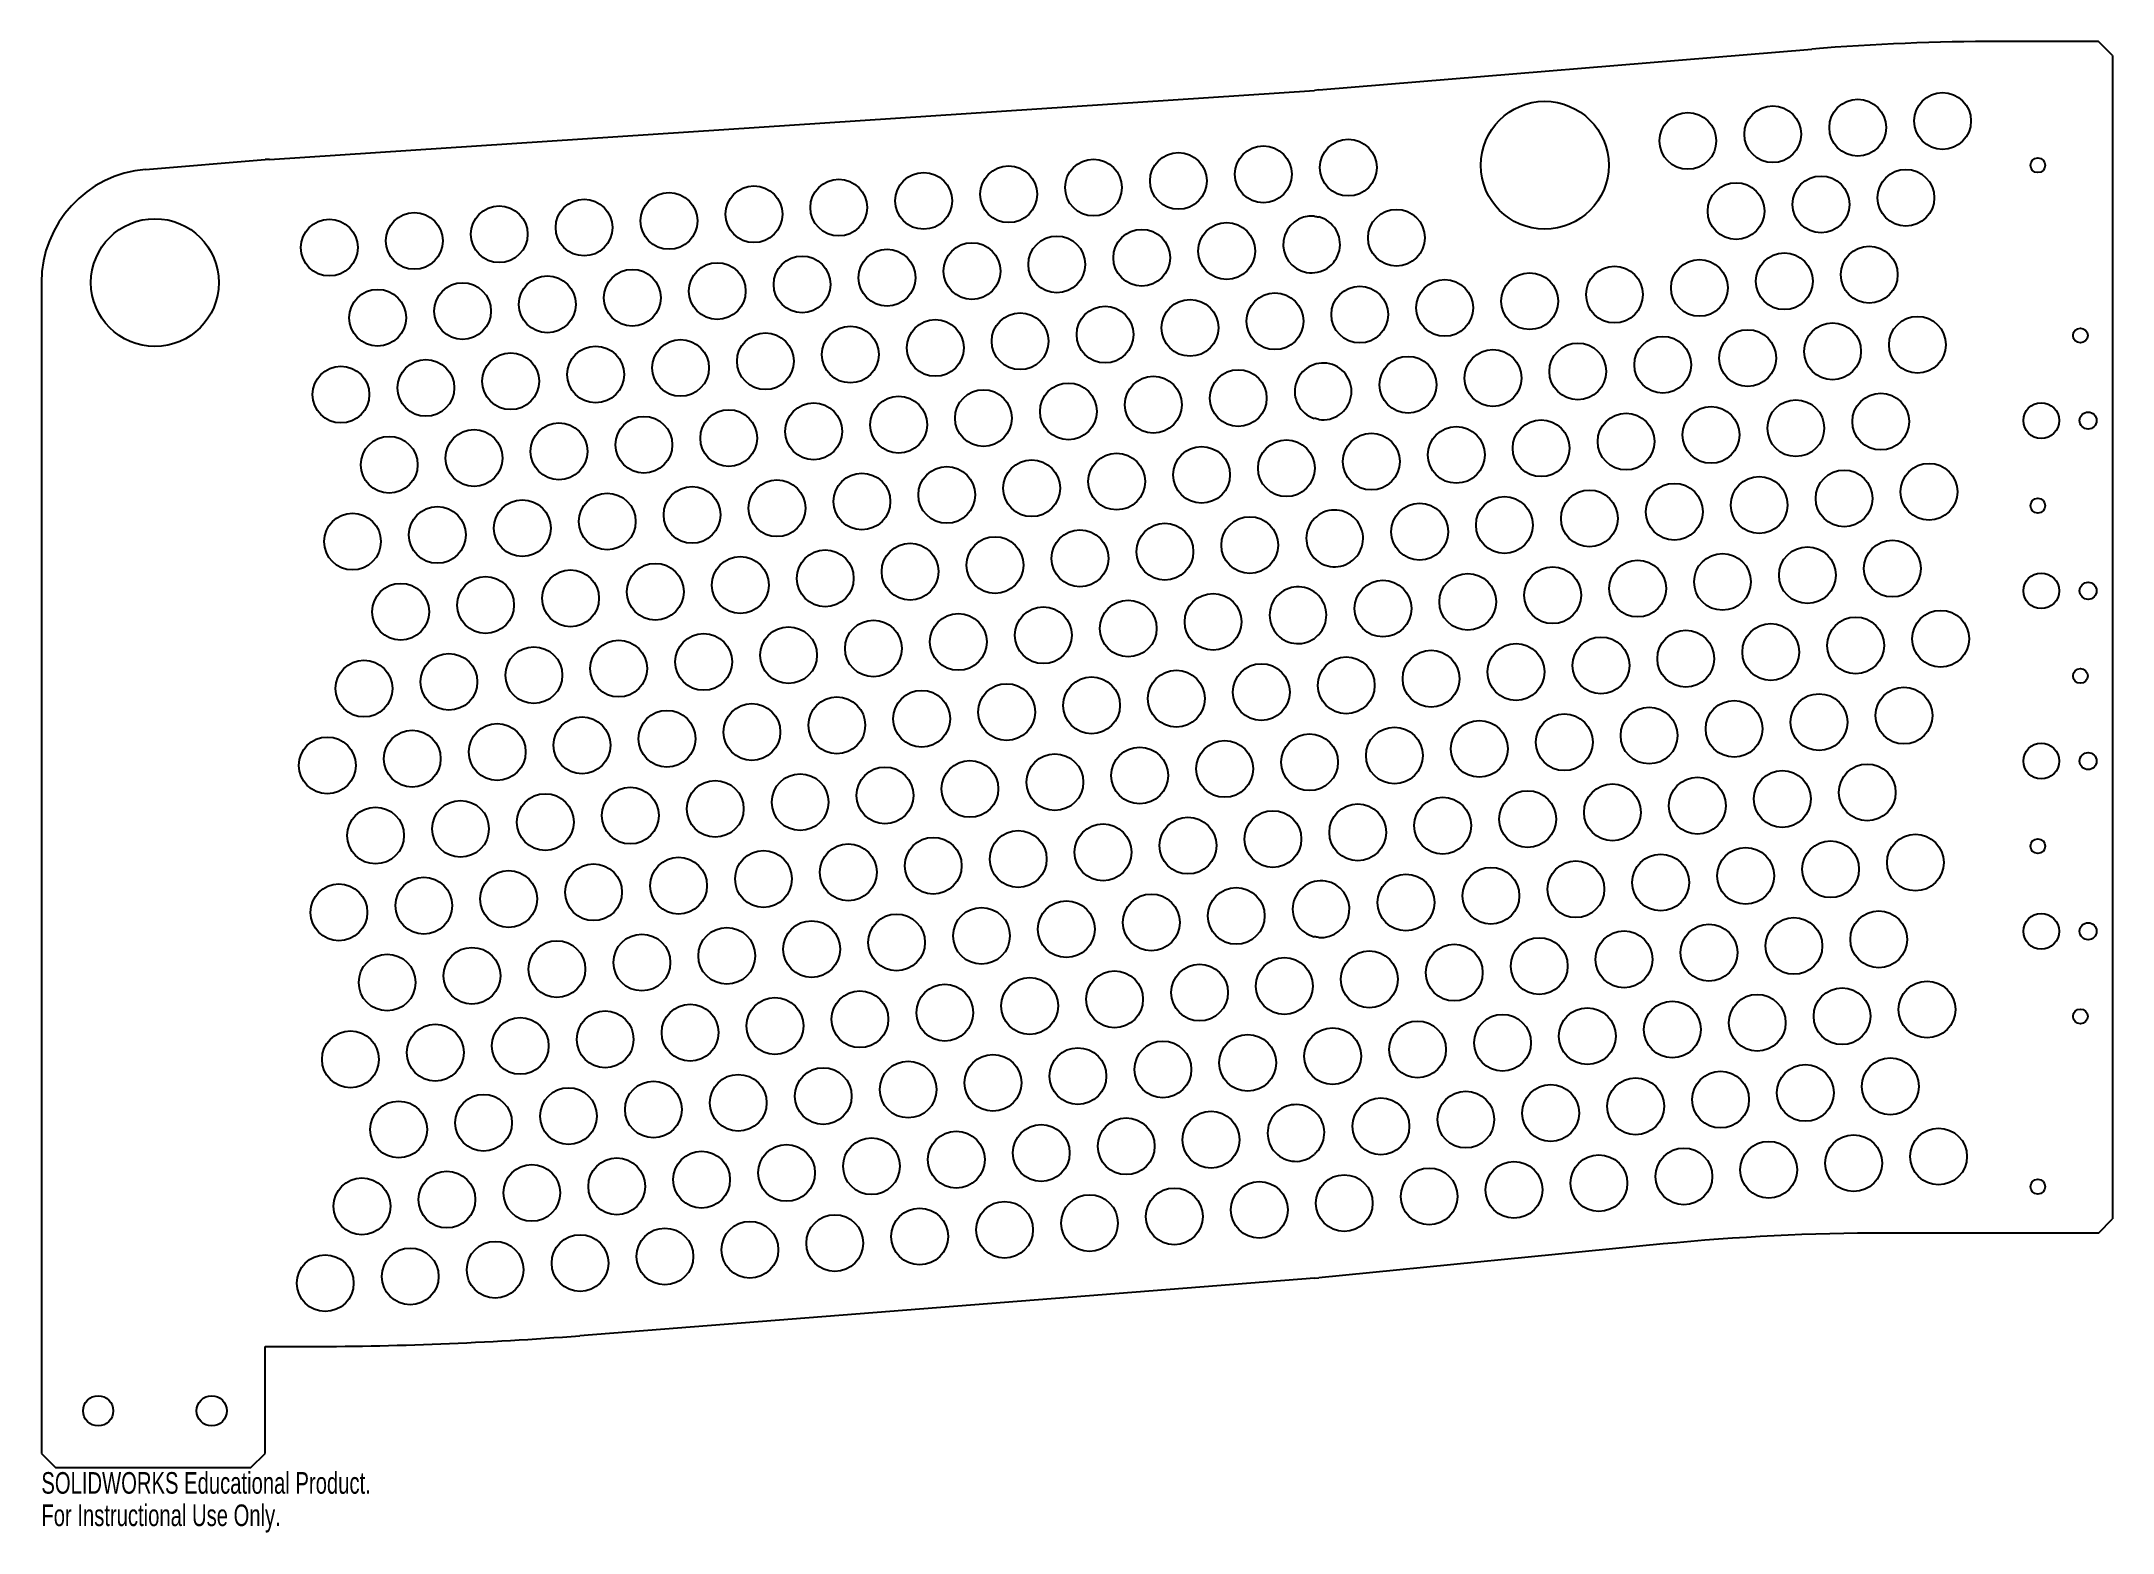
# Model space of a CAD drawing. Header units: inches. Extents: x -0.4 to 17.9, y -1.6 to 11.5.
import ezdxf

# ---------------------------------------------------------------- set-up
doc = ezdxf.new("R2010")
doc.units = ezdxf.units.IN
doc.header["$MEASUREMENT"] = 0
doc.styles.add('SLDTEXTSTYLE0', font='TXT', dxfattribs={"width": 0.7})

msp = doc.modelspace()

# ---------------------------------------------------------------- linework, layer by layer
at = {"color": 7, "linetype": 'Continuous', "lineweight": 25}
for p, q in [((17.733, 11.5), (16.858, 11.5)), ((17.858, 11.375), (17.733, 11.5)), ((10.868, 11.073), (15.209, 11.432)), ((17.858, 11.375), (17.858, 1.125)), ((1.628, 10.46), (10.829, 11.068)), ((10.868, 11.073), (10.829, 11.068)), ((0.537, 10.372), (1.589, 10.459)), ((1.628, 10.46), (1.589, 10.459)), ((-0.381, 9.375), (-0.381, -0.941)), ((17.733, 1), (17.858, 1.125)), ((17.733, 1), (15.858, 1)), ((13.901, 0.904), (10.868, 0.606)), ((10.829, 0.604), (4.362, 0.096)), ((10.829, 0.604), (10.868, 0.606)), ((1.589, 0), (1.91, 0)), ((1.589, -0.941), (1.589, 0)), ((-0.381, -0.941), (-0.256, -1.066)), ((-0.256, -1.066), (1.464, -1.066)), ((1.464, -1.066), (1.589, -0.941))]:
    msp.add_line(p, q, dxfattribs=at)
for centre, radius in [((12.858, 10.409), 0.563), ((15.614, 10.74), 0.25), ((16.361, 10.799), 0.25), ((14.118, 10.623), 0.25), ((14.866, 10.682), 0.25), ((10.38, 10.329), 0.25), ((11.128, 10.388), 0.25), ((8.137, 10.153), 0.25), ((8.884, 10.212), 0.25), ((9.632, 10.271), 0.25), ((17.2, 10.409), 0.065), ((5.894, 9.977), 0.25), ((6.641, 10.036), 0.25), ((7.389, 10.095), 0.25), ((14.543, 10.005), 0.25), ((15.291, 10.064), 0.25), ((16.038, 10.122), 0.25), ((3.651, 9.801), 0.25), ((4.398, 9.86), 0.25), ((5.146, 9.918), 0.25), ((0.619, 9.375), 0.563), ((2.155, 9.683), 0.25), ((2.903, 9.742), 0.25), ((10.057, 9.653), 0.25), ((11.552, 9.77), 0.25), ((7.066, 9.418), 0.25), ((7.814, 9.476), 0.25), ((8.561, 9.535), 0.25), ((9.309, 9.594), 0.25), ((15.715, 9.445), 0.25), ((4.823, 9.241), 0.25), ((5.571, 9.3), 0.25), ((6.318, 9.359), 0.25), ((13.472, 9.269), 0.25), ((14.22, 9.328), 0.25), ((14.968, 9.387), 0.25), ((2.58, 9.065), 0.25), ((3.328, 9.124), 0.25), ((4.075, 9.183), 0.25), ((11.229, 9.093), 0.25), ((11.977, 9.152), 0.25), ((12.725, 9.211), 0.25), ((8.986, 8.917), 0.25), ((9.734, 8.976), 0.25), ((10.482, 9.034), 0.25), ((6.743, 8.741), 0.25), ((7.491, 8.799), 0.25), ((8.238, 8.858), 0.25), ((14.645, 8.71), 0.25), ((15.392, 8.769), 0.25), ((16.14, 8.827), 0.25), ((17.575, 8.909), 0.065), ((3.752, 8.506), 0.25), ((4.5, 8.565), 0.25), ((5.248, 8.623), 0.25), ((5.995, 8.682), 0.25), ((12.402, 8.534), 0.25), ((13.149, 8.592), 0.25), ((13.897, 8.651), 0.25), ((2.257, 8.388), 0.25), ((3.005, 8.447), 0.25), ((10.159, 8.357), 0.25), ((11.654, 8.475), 0.25), ((7.915, 8.181), 0.25), ((8.663, 8.24), 0.25), ((9.411, 8.299), 0.25), ((15.817, 8.15), 0.25), ((5.672, 8.005), 0.25), ((6.42, 8.064), 0.25), ((7.168, 8.123), 0.25), ((13.574, 7.974), 0.25), ((14.322, 8.033), 0.25), ((15.069, 8.092), 0.25), ((17.23, 8.159), 0.157), ((17.643, 8.159), 0.075), ((3.429, 7.829), 0.25), ((4.177, 7.888), 0.25), ((4.925, 7.946), 0.25), ((11.331, 7.798), 0.25), ((12.079, 7.857), 0.25), ((12.826, 7.915), 0.25), ((2.682, 7.77), 0.25), ((9.088, 7.622), 0.25), ((9.836, 7.681), 0.25), ((10.583, 7.739), 0.25), ((6.845, 7.446), 0.25), ((7.592, 7.504), 0.25), ((8.34, 7.563), 0.25), ((14.746, 7.415), 0.25), ((15.494, 7.473), 0.25), ((16.242, 7.532), 0.25), ((4.602, 7.27), 0.25), ((5.349, 7.328), 0.25), ((6.097, 7.387), 0.25), ((12.503, 7.239), 0.25), ((13.251, 7.297), 0.25), ((13.999, 7.356), 0.25), ((2.359, 7.093), 0.25), ((3.106, 7.152), 0.25), ((3.854, 7.211), 0.25), ((10.26, 7.062), 0.25), ((11.756, 7.18), 0.25), ((17.2, 7.409), 0.065), ((8.017, 6.886), 0.25), ((8.765, 6.945), 0.25), ((9.513, 7.004), 0.25), ((5.774, 6.71), 0.25), ((6.522, 6.769), 0.25), ((7.269, 6.828), 0.25), ((14.423, 6.738), 0.25), ((15.171, 6.797), 0.25), ((15.919, 6.855), 0.25), ((3.531, 6.534), 0.25), ((4.279, 6.593), 0.25), ((5.026, 6.651), 0.25), ((11.433, 6.503), 0.25), ((12.18, 6.562), 0.25), ((12.928, 6.62), 0.25), ((13.676, 6.679), 0.25), ((17.23, 6.659), 0.157), ((2.783, 6.475), 0.25), ((9.19, 6.327), 0.25), ((9.937, 6.386), 0.25), ((17.643, 6.659), 0.075), ((6.946, 6.151), 0.25), ((7.694, 6.209), 0.25), ((8.442, 6.268), 0.25), ((15.596, 6.178), 0.25), ((16.344, 6.237), 0.25), ((4.703, 5.974), 0.25), ((5.451, 6.033), 0.25), ((6.199, 6.092), 0.25), ((13.353, 6.002), 0.25), ((14.1, 6.061), 0.25), ((14.848, 6.12), 0.25), ((2.46, 5.798), 0.25), ((3.208, 5.857), 0.25), ((3.956, 5.916), 0.25), ((11.11, 5.826), 0.25), ((11.857, 5.885), 0.25), ((12.605, 5.944), 0.25), ((8.119, 5.591), 0.25), ((8.867, 5.65), 0.25), ((9.614, 5.709), 0.25), ((10.362, 5.767), 0.25), ((17.575, 5.909), 0.065), ((5.876, 5.415), 0.25), ((6.624, 5.474), 0.25), ((7.371, 5.532), 0.25), ((14.525, 5.443), 0.25), ((15.273, 5.502), 0.25), ((16.021, 5.56), 0.25), ((3.633, 5.239), 0.25), ((4.38, 5.298), 0.25), ((5.128, 5.356), 0.25), ((12.282, 5.267), 0.25), ((13.03, 5.325), 0.25), ((13.777, 5.384), 0.25), ((2.137, 5.121), 0.25), ((2.885, 5.18), 0.25), ((10.039, 5.09), 0.25), ((10.787, 5.149), 0.25), ((11.534, 5.208), 0.25), ((17.23, 5.159), 0.157), ((7.796, 4.914), 0.25), ((8.544, 4.973), 0.25), ((9.291, 5.032), 0.25), ((15.698, 4.883), 0.25), ((17.643, 5.159), 0.075), ((4.805, 4.679), 0.25), ((5.553, 4.738), 0.25), ((6.301, 4.797), 0.25), ((7.048, 4.856), 0.25), ((13.454, 4.707), 0.25), ((14.202, 4.766), 0.25), ((14.95, 4.825), 0.25), ((2.562, 4.503), 0.25), ((3.31, 4.562), 0.25), ((4.057, 4.621), 0.25), ((11.211, 4.531), 0.25), ((11.959, 4.59), 0.25), ((12.707, 4.648), 0.25), ((8.968, 4.355), 0.25), ((9.716, 4.414), 0.25), ((10.464, 4.472), 0.25), ((6.725, 4.179), 0.25), ((7.473, 4.237), 0.25), ((8.221, 4.296), 0.25), ((14.627, 4.148), 0.25), ((15.375, 4.206), 0.25), ((16.122, 4.265), 0.25), ((17.2, 4.409), 0.065), ((4.482, 4.003), 0.25), ((5.23, 4.061), 0.25), ((5.978, 4.12), 0.25), ((12.384, 3.972), 0.25), ((13.132, 4.03), 0.25), ((13.879, 4.089), 0.25), ((2.239, 3.826), 0.25), ((2.987, 3.885), 0.25), ((3.734, 3.944), 0.25), ((10.141, 3.795), 0.25), ((11.636, 3.913), 0.25), ((7.898, 3.619), 0.25), ((8.645, 3.678), 0.25), ((9.393, 3.737), 0.25), ((15.799, 3.588), 0.25), ((5.655, 3.443), 0.25), ((6.402, 3.502), 0.25), ((7.15, 3.561), 0.25), ((13.556, 3.412), 0.25), ((14.304, 3.471), 0.25), ((15.052, 3.53), 0.25), ((17.23, 3.659), 0.157), ((17.643, 3.659), 0.075), ((3.411, 3.267), 0.25), ((4.159, 3.326), 0.25), ((4.907, 3.384), 0.25), ((11.313, 3.236), 0.25), ((12.061, 3.295), 0.25), ((12.809, 3.353), 0.25), ((2.664, 3.208), 0.25), ((9.07, 3.06), 0.25), ((9.818, 3.119), 0.25), ((10.565, 3.177), 0.25), ((6.827, 2.884), 0.25), ((7.575, 2.942), 0.25), ((8.322, 3.001), 0.25), ((14.729, 2.853), 0.25), ((15.476, 2.911), 0.25), ((16.224, 2.97), 0.25), ((4.584, 2.707), 0.25), ((5.332, 2.766), 0.25), ((6.079, 2.825), 0.25), ((12.486, 2.677), 0.25), ((13.233, 2.735), 0.25), ((13.981, 2.794), 0.25), ((17.575, 2.909), 0.065), ((2.341, 2.531), 0.25), ((3.088, 2.59), 0.25), ((3.836, 2.649), 0.25), ((10.242, 2.5), 0.25), ((10.99, 2.559), 0.25), ((11.738, 2.618), 0.25), ((7.999, 2.324), 0.25), ((8.747, 2.383), 0.25), ((9.495, 2.442), 0.25), ((5.756, 2.148), 0.25), ((6.504, 2.207), 0.25), ((7.252, 2.265), 0.25), ((14.406, 2.176), 0.25), ((15.153, 2.235), 0.25), ((15.901, 2.293), 0.25), ((3.513, 1.972), 0.25), ((4.261, 2.031), 0.25), ((5.009, 2.089), 0.25), ((11.415, 1.941), 0.25), ((12.163, 2), 0.25), ((12.91, 2.058), 0.25), ((13.658, 2.117), 0.25), ((2.765, 1.913), 0.25), ((9.172, 1.765), 0.25), ((9.919, 1.823), 0.25), ((6.929, 1.589), 0.25), ((7.676, 1.647), 0.25), ((8.424, 1.706), 0.25), ((15.578, 1.616), 0.25), ((16.326, 1.675), 0.25), ((4.686, 1.412), 0.25), ((5.433, 1.471), 0.25), ((6.181, 1.53), 0.25), ((13.335, 1.44), 0.25), ((14.083, 1.499), 0.25), ((14.83, 1.558), 0.25), ((2.442, 1.236), 0.25), ((3.19, 1.295), 0.25), ((3.938, 1.354), 0.25), ((11.092, 1.264), 0.25), ((11.84, 1.323), 0.25), ((12.587, 1.381), 0.25), ((17.2, 1.409), 0.065), ((8.101, 1.029), 0.25), ((8.849, 1.088), 0.25), ((9.596, 1.147), 0.25), ((10.344, 1.205), 0.25), ((5.858, 0.853), 0.25), ((6.606, 0.912), 0.25), ((7.353, 0.97), 0.25), ((3.615, 0.677), 0.25), ((4.363, 0.736), 0.25), ((5.11, 0.794), 0.25), ((2.119, 0.559), 0.25), ((2.867, 0.618), 0.25), ((0.119, -0.566), 0.133), ((1.119, -0.566), 0.133)]:
    msp.add_circle(centre, radius, dxfattribs=at)
for centre, radius, start, end in [((16.858, -8.5), 20, 90, 94.7304), ((0.619, 9.375), 1, 94.7304, 180), ((10.805, 9.711), 0.25, 84.3972, 75.3278), ((10.892, 10.202), 0.25, 255.3278, 264.3972), ((10.906, 8.416), 0.25, 261.1666, 251.9878), ((10.791, 7.931), 0.25, 71.9878, 81.1666), ((11.008, 7.121), 0.25, 135.731, 124.0844), ((10.689, 7.503), 0.25, 304.0844, 315.731), ((10.685, 6.444), 0.25, 317.017, 305.1626), ((11.012, 6.069), 0.25, 125.1626, 137.017), ((10.888, 3.854), 0.25, 265.2881, 256.2431), ((10.808, 3.362), 0.25, 76.2431, 85.2881), ((10.667, 1.882), 0.25, 323.4149, 310.3395), ((11.03, 1.543), 0.25, 130.3395, 143.4149), ((15.858, -19), 20, 90, 95.617), ((1.911, 31.314), 31.314, 269.9985, 274.4884)]:
    msp.add_arc(centre, radius, start, end, dxfattribs=at)

# ---------------------------------------------------------------- texts
at = {"color": 7, "linetype": 'Continuous', "char_height": 0.1903, "attachment_point": 1, "style": 'SLDTEXTSTYLE0'}
for s, insert in [('SOLIDWORKS Educational Product.', (-0.381, -1.106)), ('For Instructional Use Only.', (-0.381, -1.391))]:
    msp.add_mtext(s, dxfattribs=dict(at, insert=insert))

doc.saveas('drawing.dxf')
